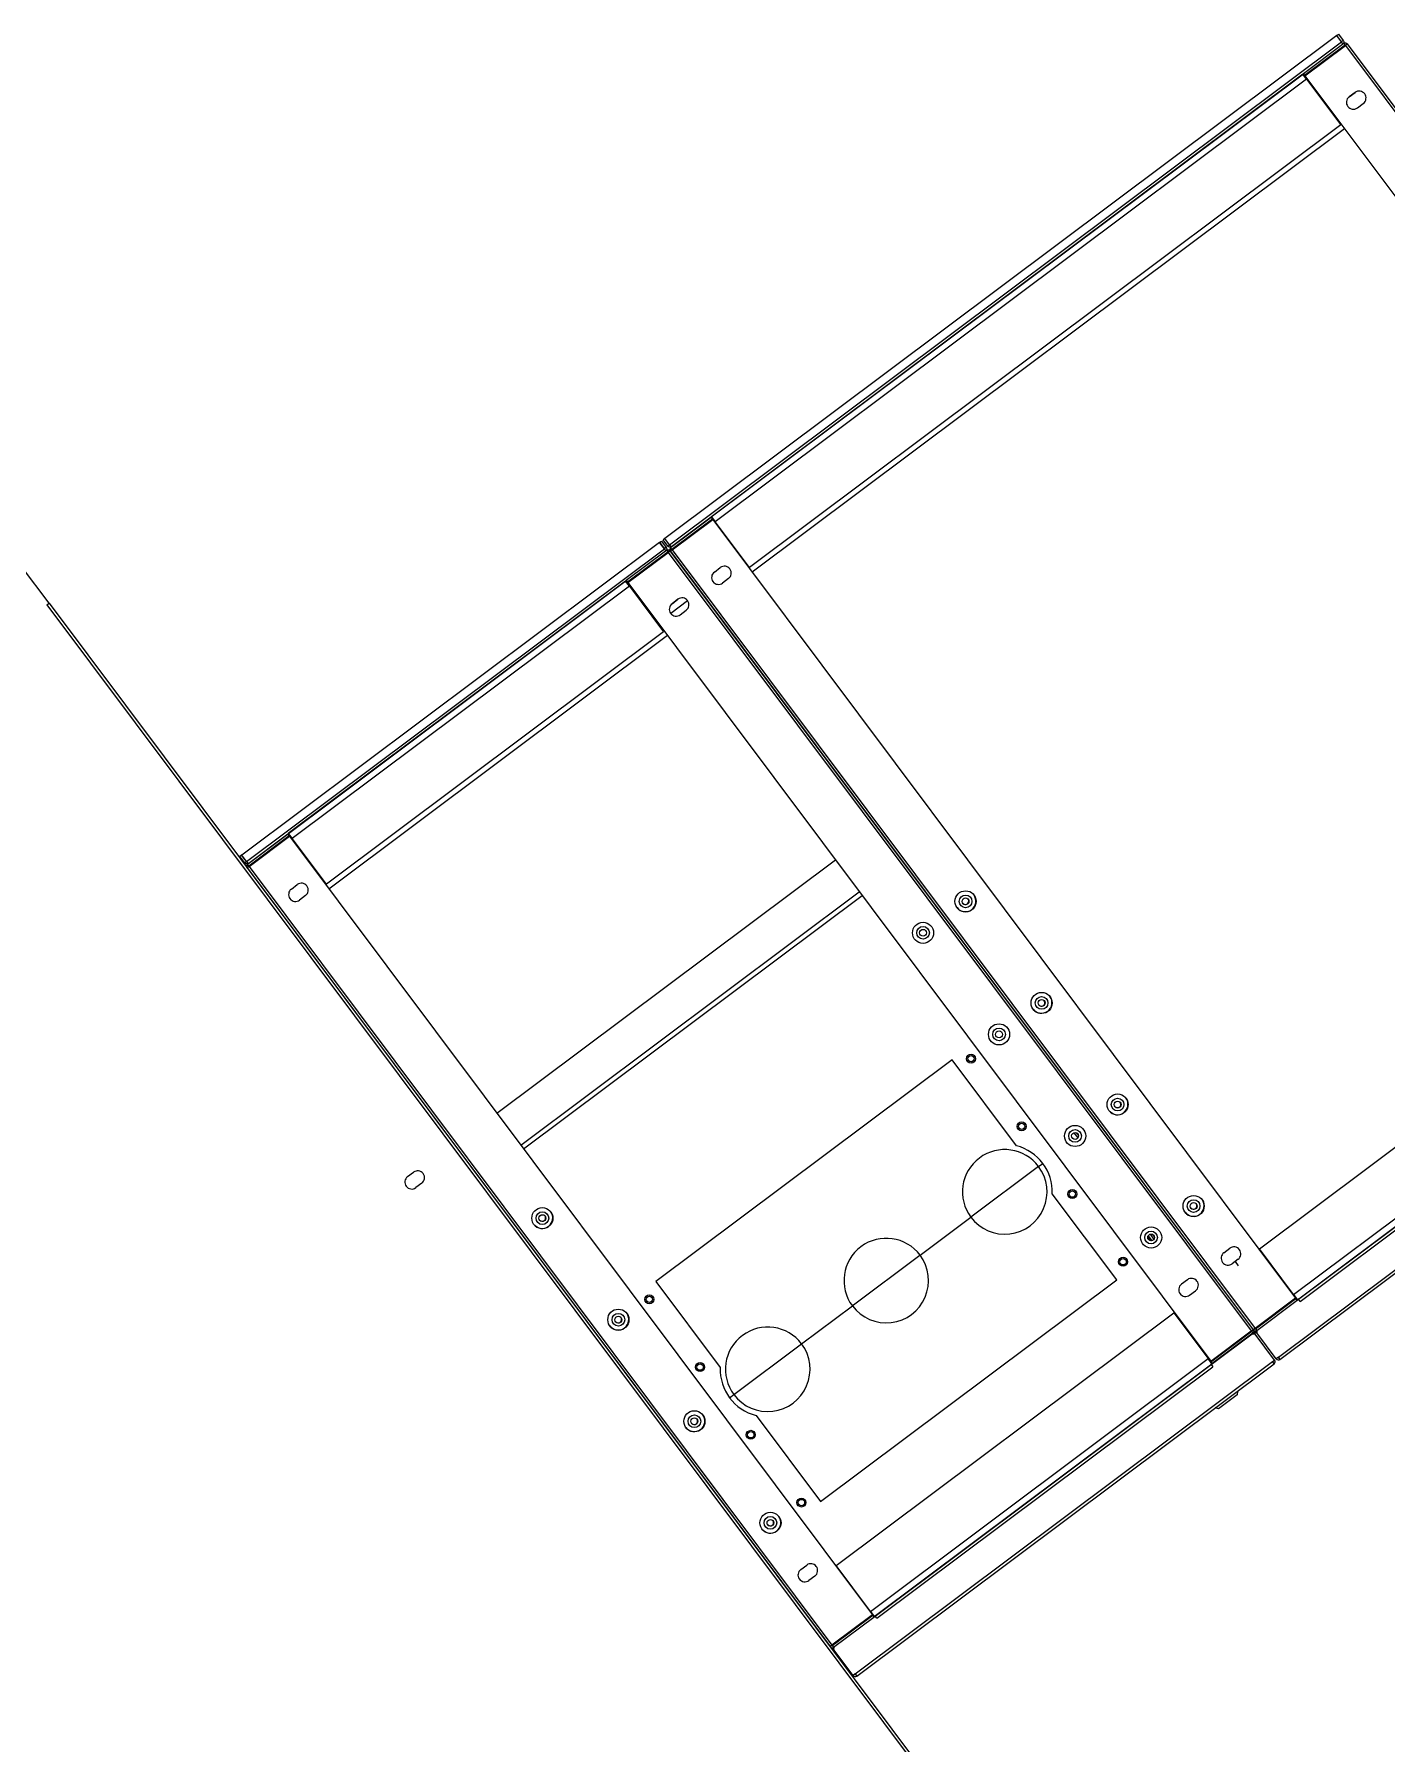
# Model space of a CAD drawing. Header units: metres. Extents: x 214070 to 217049, y 6350584 to 6351315.
# Drawn here: x 214352.715 to 214353.994, y 6351049.292 to 6351050.909 of the extents above; entities that cross this region are included whole.
import ezdxf

# ---------------------------------------------------------------- set-up
doc = ezdxf.new("R2010")
doc.units = ezdxf.units.M
doc.layers.add('GG31-E-PLN-001_DC Cable Route Layout Plan_RevA$0$0.25mm TEXT', color=7, linetype='Continuous', lineweight=25)

# ---------------------------------------------------------------- blocks, each defined once
blk = doc.blocks.new('GG31-E-PLN-001_DC Cable Route Layout Plan_RevA$0$HVSB-wanertown')
for p, q in [((235598.4279, 6326041.3061, -6.2601), (235598.4279, 6326041.3496, -6.2601)), ((235598.4254, 6326041.3061, -6.2601), (235598.4254, 6326039.8331, -6.2601)), ((235598.4254, 6326041.3061, -6.2601), (235598.4279, 6326041.3061, -6.2601)), ((235598.4279, 6326041.3061, -6.2601), (235598.4279, 6326039.8331, -6.2601)), ((235598.4309, 6326041.0061, -6.2601), (235598.4289, 6326041.0061, -6.2601)), ((235598.4289, 6326040.9986, -6.2601), (235598.4289, 6326041.0061, -6.2601)), ((235598.4309, 6326040.9986, -6.2601), (235598.4309, 6326041.0061, -6.2601)), ((235598.431, 6326040.9986, -6.2601), (235598.431, 6326041.0061, -6.2601)), ((235598.9248, 6326041.0061, -6.2601), (235598.431, 6326041.0061, -6.2601)), ((235598.9248, 6326040.9986, -6.2601), (235598.9248, 6326041.0061, -6.2601)), ((235598.9249, 6326041.0061, -6.2601), (235598.9269, 6326041.0061, -6.2601)), ((235598.9249, 6326040.9986, -6.2601), (235598.9249, 6326041.0061, -6.2601)), ((235598.9269, 6326041.0061, -6.2601), (235598.9269, 6326040.9986, -6.2601)), ((235598.9309, 6326041.0061, -6.2601), (235598.9289, 6326041.0061, -6.2601)), ((235598.9289, 6326040.9986, -6.2601), (235598.9289, 6326041.0061, -6.2601)), ((235598.9309, 6326040.9986, -6.2601), (235598.9309, 6326041.0061, -6.2601)), ((235598.931, 6326040.9986, -6.2601), (235598.931, 6326041.0061, -6.2601)), ((235599.7248, 6326041.0061, -6.2601), (235598.931, 6326041.0061, -6.2601)), ((235599.7248, 6326040.9986, -6.2601), (235599.7248, 6326041.0061, -6.2601)), ((235599.7249, 6326041.0061, -6.2601), (235599.7269, 6326041.0061, -6.2601)), ((235599.7249, 6326040.9986, -6.2601), (235599.7249, 6326041.0061, -6.2601)), ((235599.7269, 6326041.0061, -6.2601), (235599.7269, 6326040.9986, -6.2601)), ((235598.4279, 6326040.9933, -6.2601), (235598.4279, 6326040.9936, -6.2601)), ((235598.4299, 6326040.9936, -6.2601), (235598.4279, 6326040.9936, -6.2601)), ((235598.4299, 6326040.9933, -6.2601), (235598.4279, 6326040.9933, -6.2601)), ((235598.4279, 6326040.9933, -6.2601), (235598.4279, 6326040.0733, -6.2601)), ((235598.4289, 6326040.9986, -6.2601), (235598.4309, 6326040.9986, -6.2601)), ((235598.4299, 6326040.9933, -6.2601), (235598.4299, 6326040.9936, -6.2601)), ((235598.4299, 6326040.9936, -6.2601), (235598.4301, 6326040.9936, -6.2601)), ((235598.4301, 6326040.9933, -6.2601), (235598.4299, 6326040.9933, -6.2601)), ((235598.4301, 6326040.9938, -6.2601), (235598.4301, 6326040.9958, -6.2601)), ((235598.4779, 6326040.9958, -6.2601), (235598.4301, 6326040.9958, -6.2601)), ((235598.4779, 6326040.9938, -6.2601), (235598.4301, 6326040.9938, -6.2601)), ((235598.4314, 6326040.9936, -6.2601), (235598.4301, 6326040.9936, -6.2601)), ((235598.4301, 6326040.9936, -6.2601), (235598.4301, 6326040.9933, -6.2601)), ((235598.4301, 6326040.9933, -6.2601), (235598.4779, 6326040.9933, -6.2601)), ((235598.4301, 6326040.9933, -6.2601), (235598.4301, 6326040.0733, -6.2601)), ((235598.431, 6326040.9986, -6.2601), (235598.9248, 6326040.9986, -6.2601)), ((235598.4314, 6326040.9961, -6.2601), (235598.8779, 6326040.9961, -6.2601)), ((235598.4314, 6326040.9933, -6.2601), (235598.4314, 6326040.9938, -6.2601)), ((235598.4779, 6326040.9958, -6.2601), (235598.4779, 6326040.9938, -6.2601)), ((235598.4781, 6326040.994, -6.2601), (235598.4779, 6326040.994, -6.2601)), ((235598.4786, 6326040.994, -6.2601), (235598.4779, 6326040.994, -6.2601)), ((235598.4779, 6326040.9933, -6.2601), (235598.4779, 6326040.0733, -6.2601)), ((235598.4781, 6326040.992, -6.2601), (235598.4779, 6326040.992, -6.2601)), ((235598.4781, 6326040.9905, -6.2601), (235598.4779, 6326040.9905, -6.2601)), ((235598.4779, 6326040.99, -6.2601), (235598.4781, 6326040.99, -6.2601)), ((235598.4786, 6326040.994, -6.2601), (235598.4781, 6326040.994, -6.2601)), ((235598.4781, 6326040.9939, -6.2601), (235598.4781, 6326040.994, -6.2601)), ((235598.4781, 6326040.9939, -6.2601), (235598.4781, 6326040.99, -6.2601)), ((235598.4786, 6326040.99, -6.2601), (235598.4781, 6326040.99, -6.2601)), ((235598.8771, 6326040.9961, -6.2601), (235598.4786, 6326040.9961, -6.2601)), ((235598.4786, 6326040.9961, -6.2601), (235598.4786, 6326040.9901, -6.2601)), ((235598.4786, 6326040.9961, -6.2601), (235598.4786, 6326040.9961, -6.2601)), ((235598.8771, 6326040.9901, -6.2601), (235598.4786, 6326040.9901, -6.2601)), ((235598.4786, 6326040.9361, -6.2601), (235598.4786, 6326040.9901, -6.2601)), ((235598.8771, 6326040.9901, -6.2601), (235598.8771, 6326040.9961, -6.2601)), ((235598.8771, 6326040.9961, -6.2601), (235598.8771, 6326040.9961, -6.2601)), ((235598.8776, 6326040.994, -6.2601), (235598.8771, 6326040.994, -6.2601)), ((235598.8779, 6326040.994, -6.2601), (235598.8771, 6326040.994, -6.2601)), ((235598.8771, 6326040.9901, -6.2601), (235598.8771, 6326040.9361, -6.2601)), ((235598.8776, 6326040.99, -6.2601), (235598.8771, 6326040.99, -6.2601)), ((235598.8776, 6326040.994, -6.2601), (235598.8776, 6326040.9939, -6.2601)), ((235598.8776, 6326040.994, -6.2601), (235598.9244, 6326040.994, -6.2601)), ((235598.8776, 6326040.99, -6.2601), (235598.8776, 6326040.9939, -6.2601)), ((235598.8776, 6326040.992, -6.2601), (235598.8779, 6326040.992, -6.2601)), ((235598.8779, 6326040.9905, -6.2601), (235598.8776, 6326040.9905, -6.2601)), ((235598.8779, 6326040.99, -6.2601), (235598.8776, 6326040.99, -6.2601)), ((235598.8779, 6326040.9961, -6.2601), (235598.8779, 6326040.9941, -6.2601)), ((235598.9257, 6326040.9961, -6.2601), (235598.8779, 6326040.9961, -6.2601)), ((235598.9257, 6326040.9941, -6.2601), (235598.8779, 6326040.9941, -6.2601)), ((235598.8779, 6326040.9941, -6.2601), (235598.8779, 6326040.994, -6.2601)), ((235598.8779, 6326040.994, -6.2601), (235598.8779, 6326040.994, -6.2601)), ((235598.8779, 6326040.9936, -6.2601), (235598.9257, 6326040.9936, -6.2601)), ((235598.8779, 6326040.9936, -6.2601), (235598.8779, 6326040.0736, -6.2601)), ((235598.8799, 6326040.994, -6.2601), (235598.9129, 6326040.994, -6.2601)), ((235598.8799, 6326040.994, -6.2601), (235598.8799, 6326040.994, -6.2601)), ((235598.8969, 6326040.994, -6.2601), (235598.8969, 6326040.9941, -6.2601)), ((235598.9089, 6326040.9941, -6.2601), (235598.9089, 6326040.994, -6.2601)), ((235598.9129, 6326040.994, -6.2601), (235598.9129, 6326040.994, -6.2601)), ((235598.9244, 6326040.994, -6.2601), (235598.9129, 6326040.994, -6.2601)), ((235598.9244, 6326040.994, -6.2601), (235598.9244, 6326040.9936, -6.2601)), ((235598.9244, 6326040.994, -6.2601), (235598.9244, 6326040.994, -6.2601)), ((235598.9244, 6326040.9939, -6.2601), (235598.9257, 6326040.9939, -6.2601)), ((235598.9269, 6326040.9986, -6.2601), (235598.9249, 6326040.9986, -6.2601)), ((235598.9257, 6326040.9961, -6.2601), (235598.9257, 6326040.9941, -6.2601)), ((235598.9257, 6326040.9941, -6.2601), (235598.9259, 6326040.9939, -6.2601)), ((235598.9259, 6326040.9939, -6.2601), (235598.9257, 6326040.9939, -6.2601)), ((235598.9257, 6326040.9939, -6.2601), (235598.9257, 6326040.9936, -6.2601)), ((235598.9257, 6326040.9936, -6.2601), (235598.9257, 6326040.0736, -6.2601)), ((235598.9259, 6326040.9939, -6.2601), (235598.9279, 6326040.9939, -6.2601)), ((235598.9279, 6326040.9939, -6.2601), (235598.9279, 6326040.0733, -6.2601)), ((235598.9279, 6326040.9933, -6.2601), (235598.9279, 6326040.9936, -6.2601)), ((235598.9299, 6326040.9936, -6.2601), (235598.9279, 6326040.9936, -6.2601)), ((235598.9299, 6326040.9933, -6.2601), (235598.9279, 6326040.9933, -6.2601)), ((235598.9279, 6326040.9933, -6.2601), (235598.9279, 6326040.0733, -6.2601)), ((235598.9289, 6326040.9986, -6.2601), (235598.9309, 6326040.9986, -6.2601)), ((235598.9299, 6326040.9933, -6.2601), (235598.9299, 6326040.9936, -6.2601)), ((235598.9299, 6326040.9936, -6.2601), (235598.9301, 6326040.9936, -6.2601)), ((235598.9301, 6326040.9933, -6.2601), (235598.9299, 6326040.9933, -6.2601)), ((235598.9301, 6326040.9938, -6.2601), (235598.9301, 6326040.9958, -6.2601)), ((235598.9779, 6326040.9958, -6.2601), (235598.9301, 6326040.9958, -6.2601)), ((235598.9779, 6326040.9938, -6.2601), (235598.9301, 6326040.9938, -6.2601)), ((235598.9314, 6326040.9936, -6.2601), (235598.9301, 6326040.9936, -6.2601)), ((235598.9301, 6326040.9936, -6.2601), (235598.9301, 6326040.9933, -6.2601)), ((235598.9301, 6326040.9933, -6.2601), (235598.9779, 6326040.9933, -6.2601)), ((235598.9301, 6326040.9933, -6.2601), (235598.9301, 6326040.0733, -6.2601)), ((235598.931, 6326040.9986, -6.2601), (235599.7248, 6326040.9986, -6.2601)), ((235598.9314, 6326040.9961, -6.2601), (235599.6779, 6326040.9961, -6.2601)), ((235598.9314, 6326040.9933, -6.2601), (235598.9314, 6326040.9938, -6.2601)), ((235598.9779, 6326040.9958, -6.2601), (235598.9779, 6326040.9938, -6.2601)), ((235598.9781, 6326040.994, -6.2601), (235598.9779, 6326040.994, -6.2601)), ((235598.9786, 6326040.994, -6.2601), (235598.9779, 6326040.994, -6.2601)), ((235598.9779, 6326040.9933, -6.2601), (235598.9779, 6326040.0733, -6.2601)), ((235598.9781, 6326040.992, -6.2601), (235598.9779, 6326040.992, -6.2601)), ((235598.9781, 6326040.9905, -6.2601), (235598.9779, 6326040.9905, -6.2601)), ((235598.9779, 6326040.99, -6.2601), (235598.9781, 6326040.99, -6.2601)), ((235598.9786, 6326040.994, -6.2601), (235598.9781, 6326040.994, -6.2601)), ((235598.9781, 6326040.9939, -6.2601), (235598.9781, 6326040.994, -6.2601)), ((235598.9781, 6326040.9939, -6.2601), (235598.9781, 6326040.99, -6.2601)), ((235598.9786, 6326040.99, -6.2601), (235598.9781, 6326040.99, -6.2601)), ((235599.6771, 6326040.9961, -6.2601), (235598.9786, 6326040.9961, -6.2601)), ((235598.9786, 6326040.9961, -6.2601), (235598.9786, 6326040.9901, -6.2601)), ((235598.9786, 6326040.9961, -6.2601), (235598.9786, 6326040.9961, -6.2601)), ((235599.6771, 6326040.9901, -6.2601), (235598.9786, 6326040.9901, -6.2601)), ((235598.9786, 6326040.9361, -6.2601), (235598.9786, 6326040.9901, -6.2601)), ((235599.6771, 6326040.9901, -6.2601), (235599.6771, 6326040.9961, -6.2601)), ((235599.6771, 6326040.9961, -6.2601), (235599.6771, 6326040.9961, -6.2601)), ((235599.6776, 6326040.994, -6.2601), (235599.6771, 6326040.994, -6.2601)), ((235599.6779, 6326040.994, -6.2601), (235599.6771, 6326040.994, -6.2601)), ((235599.6771, 6326040.9901, -6.2601), (235599.6771, 6326040.9361, -6.2601)), ((235599.6776, 6326040.99, -6.2601), (235599.6771, 6326040.99, -6.2601)), ((235599.6776, 6326040.994, -6.2601), (235599.6776, 6326040.9939, -6.2601)), ((235599.6776, 6326040.994, -6.2601), (235599.7244, 6326040.994, -6.2601)), ((235599.6776, 6326040.99, -6.2601), (235599.6776, 6326040.9939, -6.2601)), ((235599.6776, 6326040.992, -6.2601), (235599.6779, 6326040.992, -6.2601)), ((235599.6779, 6326040.9905, -6.2601), (235599.6776, 6326040.9905, -6.2601)), ((235599.6779, 6326040.99, -6.2601), (235599.6776, 6326040.99, -6.2601)), ((235599.6779, 6326040.9961, -6.2601), (235599.6779, 6326040.9941, -6.2601)), ((235599.7257, 6326040.9961, -6.2601), (235599.6779, 6326040.9961, -6.2601)), ((235599.7257, 6326040.9941, -6.2601), (235599.6779, 6326040.9941, -6.2601)), ((235599.6779, 6326040.9941, -6.2601), (235599.6779, 6326040.994, -6.2601)), ((235599.6779, 6326040.994, -6.2601), (235599.6779, 6326040.994, -6.2601)), ((235599.6779, 6326040.9936, -6.2601), (235599.7257, 6326040.9936, -6.2601)), ((235599.6779, 6326040.9936, -6.2601), (235599.6779, 6326040.0736, -6.2601)), ((235599.6799, 6326040.994, -6.2601), (235599.7129, 6326040.994, -6.2601)), ((235599.6799, 6326040.994, -6.2601), (235599.6799, 6326040.994, -6.2601)), ((235599.6969, 6326040.994, -6.2601), (235599.6969, 6326040.9941, -6.2601)), ((235599.7089, 6326040.9941, -6.2601), (235599.7089, 6326040.994, -6.2601)), ((235599.7129, 6326040.994, -6.2601), (235599.7129, 6326040.994, -6.2601)), ((235599.7244, 6326040.994, -6.2601), (235599.7129, 6326040.994, -6.2601)), ((235599.7244, 6326040.994, -6.2601), (235599.7244, 6326040.9936, -6.2601)), ((235599.7244, 6326040.994, -6.2601), (235599.7244, 6326040.994, -6.2601)), ((235599.7244, 6326040.9939, -6.2601), (235599.7257, 6326040.9939, -6.2601)), ((235599.7269, 6326040.9986, -6.2601), (235599.7249, 6326040.9986, -6.2601)), ((235599.7257, 6326040.9961, -6.2601), (235599.7257, 6326040.9941, -6.2601)), ((235599.7257, 6326040.9941, -6.2601), (235599.7259, 6326040.9939, -6.2601)), ((235599.7259, 6326040.9939, -6.2601), (235599.7257, 6326040.9939, -6.2601)), ((235599.7257, 6326040.9939, -6.2601), (235599.7257, 6326040.9936, -6.2601)), ((235599.7257, 6326040.9936, -6.2601), (235599.7257, 6326040.0736, -6.2601)), ((235599.7259, 6326040.9939, -6.2601), (235599.7279, 6326040.9939, -6.2601)), ((235599.7279, 6326040.9939, -6.2601), (235599.7279, 6326040.0733, -6.2601)), ((235598.4494, 6326040.9523, -6.2601), (235598.4564, 6326040.9523, -6.2601)), ((235598.4564, 6326040.9393, -6.2601), (235598.4494, 6326040.9393, -6.2601)), ((235598.9129, 6326040.946, -6.2601), (235598.8929, 6326040.946, -6.2601)), ((235598.9064, 6326040.9526, -6.2601), (235598.8994, 6326040.9526, -6.2601)), ((235598.8994, 6326040.9526, -6.2601), (235598.9064, 6326040.9526, -6.2601)), ((235598.8994, 6326040.9396, -6.2601), (235598.9064, 6326040.9396, -6.2601)), ((235598.9494, 6326040.9526, -6.2601), (235598.9564, 6326040.9526, -6.2601)), ((235598.9564, 6326040.9396, -6.2601), (235598.9494, 6326040.9396, -6.2601)), ((235599.7064, 6326040.9526, -6.2601), (235599.6994, 6326040.9526, -6.2601)), ((235599.6994, 6326040.9526, -6.2601), (235599.7064, 6326040.9526, -6.2601)), ((235599.6994, 6326040.9396, -6.2601), (235599.7064, 6326040.9396, -6.2601)), ((235598.8779, 6326040.931, -6.2601), (235598.4779, 6326040.931, -6.2601)), ((235598.8771, 6326040.9361, -6.2601), (235598.4786, 6326040.9361, -6.2601)), ((235599.6779, 6326040.931, -6.2601), (235598.9779, 6326040.931, -6.2601)), ((235599.6771, 6326040.9361, -6.2601), (235598.9786, 6326040.9361, -6.2601)), ((235598.3744, 6326040.6686, -6.2601), (235598.3814, 6326040.6686, -6.2601)), ((235598.8779, 6326040.6658, -6.2601), (235598.4779, 6326040.6658, -6.2601)), ((235598.3814, 6326040.6556, -6.2601), (235598.3744, 6326040.6556, -6.2601)), ((235598.4779, 6326040.6283, -6.2601), (235598.8779, 6326040.6283, -6.2601)), ((235598.4779, 6326040.624, -6.2601), (235598.8779, 6326040.624, -6.2601)), ((235598.5029, 6326040.4486, -6.2601), (235598.5029, 6326040.3469, -6.2601)), ((235598.8529, 6326040.4486, -6.2601), (235598.5029, 6326040.4486, -6.2601)), ((235598.8529, 6326040.3469, -6.2601), (235598.8529, 6326040.4486, -6.2601)), ((235598.4929, 6326040.3186, -6.2601), (235598.4979, 6326040.3186, -6.2601)), ((235598.4979, 6326040.3189, -6.2601), (235598.5779, 6326040.3189, -6.2601)), ((235598.5779, 6326040.3186, -6.2601), (235598.6379, 6326040.3186, -6.2601)), ((235598.6379, 6326040.3189, -6.2601), (235598.7179, 6326040.3189, -6.2601)), ((235598.7179, 6326040.3186, -6.2601), (235598.7779, 6326040.3186, -6.2601)), ((235598.7779, 6326040.3189, -6.2601), (235598.8579, 6326040.3189, -6.2601)), ((235598.8579, 6326040.3186, -6.2601), (235598.8629, 6326040.3186, -6.2601)), ((235598.9039, 6326040.3242, -6.2601), (235598.9039, 6326040.318, -6.2601)), ((235598.9059, 6326040.3198, -6.2601), (235598.9059, 6326040.3224, -6.2601)), ((235598.5029, 6326040.2903, -6.2601), (235598.5029, 6326040.1886, -6.2601)), ((235598.8529, 6326040.1886, -6.2601), (235598.8529, 6326040.2903, -6.2601)), ((235598.9004, 6326040.2031, -6.2601), (235598.9004, 6326040.199, -6.2601)), ((235598.9014, 6326040.204, -6.2601), (235598.9014, 6326040.1982, -6.2601)), ((235598.9039, 6326040.2042, -6.2601), (235598.9039, 6326040.198, -6.2601)), ((235598.9059, 6326040.1998, -6.2601), (235598.9059, 6326040.2024, -6.2601)), ((235598.5029, 6326040.1886, -6.2601), (235598.8529, 6326040.1886, -6.2601)), ((235598.4494, 6326040.1483, -6.2601), (235598.4564, 6326040.1483, -6.2601)), ((235598.9064, 6326040.1486, -6.2601), (235598.8994, 6326040.1486, -6.2601)), ((235598.9494, 6326040.1483, -6.2601), (235598.9564, 6326040.1483, -6.2601)), ((235598.4438, 6326040.1385, -6.2601), (235598.4439, 6326040.1385, -6.2601)), ((235598.4439, 6326040.1383, -6.2601), (235598.4439, 6326040.1385, -6.2601)), ((235598.4564, 6326040.1353, -6.2601), (235598.4494, 6326040.1353, -6.2601)), ((235598.4784, 6326040.0771, -6.2601), (235598.4784, 6326040.1311, -6.2601)), ((235598.4784, 6326040.1311, -6.2601), (235598.8774, 6326040.1311, -6.2601)), ((235598.8774, 6326040.1311, -6.2601), (235598.8774, 6326040.0771, -6.2601)), ((235598.8994, 6326040.1356, -6.2601), (235598.9064, 6326040.1356, -6.2601)), ((235598.9438, 6326040.1385, -6.2601), (235598.9439, 6326040.1385, -6.2601)), ((235598.9439, 6326040.1383, -6.2601), (235598.9439, 6326040.1385, -6.2601)), ((235598.9564, 6326040.1353, -6.2601), (235598.9494, 6326040.1353, -6.2601)), ((235598.9529, 6326040.1353, -6.2601), (235598.9529, 6326040.1303, -6.2601)), ((235598.9784, 6326040.0771, -6.2601), (235598.9784, 6326040.1311, -6.2601)), ((235598.9784, 6326040.1311, -6.2601), (235599.6774, 6326040.1311, -6.2601)), ((235598.4299, 6326040.0733, -6.2601), (235598.4279, 6326040.0733, -6.2601)), ((235598.4279, 6326040.073, -6.2601), (235598.4279, 6326040.0733, -6.2601)), ((235598.4299, 6326040.073, -6.2601), (235598.4279, 6326040.073, -6.2601)), ((235598.4279, 6326040.0721, -6.2601), (235598.4279, 6326040.073, -6.2601)), ((235598.4281, 6326040.0721, -6.2601), (235598.4279, 6326040.0721, -6.2601)), ((235598.4279, 6326040.0721, -6.2601), (235598.4279, 6326040.0701, -6.2601)), ((235598.4279, 6326040.0701, -6.2601), (235598.4289, 6326040.0701, -6.2601)), ((235598.4289, 6326040.0688, -6.2601), (235598.4309, 6326040.0708, -6.2601)), ((235598.4299, 6326040.0703, -6.2601), (235598.4289, 6326040.0703, -6.2601)), ((235598.4289, 6326040.0688, -6.2601), (235598.4289, 6326040.0703, -6.2601)), ((235598.4289, 6326040.0383, -6.2601), (235598.4289, 6326040.0688, -6.2601)), ((235598.4299, 6326040.0733, -6.2601), (235598.4301, 6326040.0733, -6.2601)), ((235598.4299, 6326040.073, -6.2601), (235598.4299, 6326040.0733, -6.2601)), ((235598.4301, 6326040.073, -6.2601), (235598.4299, 6326040.073, -6.2601)), ((235598.4299, 6326040.0703, -6.2601), (235598.4299, 6326040.0708, -6.2601)), ((235598.4779, 6326040.0733, -6.2601), (235598.4301, 6326040.0733, -6.2601)), ((235598.4301, 6326040.0733, -6.2601), (235598.4301, 6326040.073, -6.2601)), ((235598.4301, 6326040.073, -6.2601), (235598.4409, 6326040.073, -6.2601)), ((235598.4301, 6326040.073, -6.2601), (235598.4301, 6326040.0728, -6.2601)), ((235598.4301, 6326040.0728, -6.2601), (235598.4779, 6326040.0728, -6.2601)), ((235598.4301, 6326040.0728, -6.2601), (235598.4301, 6326040.0708, -6.2601)), ((235598.4301, 6326040.0708, -6.2601), (235598.4779, 6326040.0708, -6.2601)), ((235598.4301, 6326040.0708, -6.2601), (235598.4301, 6326040.0704, -6.2601)), ((235598.4304, 6326040.073, -6.2601), (235598.4304, 6326040.0728, -6.2601)), ((235598.4304, 6326040.0708, -6.2601), (235598.4304, 6326040.0706, -6.2601)), ((235598.4314, 6326040.0732, -6.2601), (235598.4314, 6326040.0733, -6.2601)), ((235598.4781, 6326040.0732, -6.2601), (235598.4314, 6326040.0732, -6.2601)), ((235598.4326, 6326040.0728, -6.2601), (235598.4326, 6326040.073, -6.2601)), ((235598.4339, 6326040.073, -6.2601), (235598.4339, 6326040.0729, -6.2601)), ((235598.4339, 6326040.0729, -6.2601), (235598.4374, 6326040.0729, -6.2601)), ((235598.4374, 6326040.0728, -6.2601), (235598.4374, 6326040.073, -6.2601)), ((235598.4409, 6326040.0728, -6.2601), (235598.4409, 6326040.0732, -6.2601)), ((235598.4649, 6326040.0732, -6.2601), (235598.4649, 6326040.0728, -6.2601)), ((235598.4659, 6326040.0732, -6.2601), (235598.4659, 6326040.073, -6.2601)), ((235598.4659, 6326040.073, -6.2601), (235598.4679, 6326040.073, -6.2601)), ((235598.4679, 6326040.0732, -6.2601), (235598.4679, 6326040.073, -6.2601)), ((235598.4769, 6326040.0728, -6.2601), (235598.4769, 6326040.0732, -6.2601)), ((235598.4779, 6326040.0772, -6.2601), (235598.4781, 6326040.0772, -6.2601)), ((235598.4781, 6326040.0752, -6.2601), (235598.4779, 6326040.0752, -6.2601)), ((235598.4779, 6326040.0708, -6.2601), (235598.4779, 6326040.0728, -6.2601)), ((235598.4779, 6326040.0713, -6.2601), (235598.4784, 6326040.0713, -6.2601)), ((235598.4779, 6326040.0708, -6.2601), (235598.4794, 6326040.0708, -6.2601)), ((235598.4781, 6326040.0772, -6.2601), (235598.4781, 6326040.0733, -6.2601)), ((235598.4781, 6326040.0772, -6.2601), (235598.4784, 6326040.0772, -6.2601)), ((235598.4781, 6326040.0732, -6.2601), (235598.4781, 6326040.0733, -6.2601)), ((235598.4781, 6326040.0732, -6.2601), (235598.4784, 6326040.0732, -6.2601)), ((235598.4784, 6326040.0771, -6.2601), (235598.8774, 6326040.0771, -6.2601)), ((235598.4784, 6326040.0771, -6.2601), (235598.4784, 6326040.0711, -6.2601)), ((235598.4784, 6326040.0711, -6.2601), (235598.8774, 6326040.0711, -6.2601)), ((235598.4794, 6326040.0708, -6.2601), (235598.4794, 6326040.0711, -6.2601)), ((235598.4794, 6326040.0683, -6.2601), (235598.4794, 6326040.0708, -6.2601)), ((235598.4794, 6326040.0708, -6.2601), (235598.8764, 6326040.0708, -6.2601)), ((235598.4794, 6326040.0683, -6.2601), (235598.8764, 6326040.0683, -6.2601)), ((235598.8764, 6326040.0711, -6.2601), (235598.8764, 6326040.0708, -6.2601)), ((235598.8764, 6326040.0708, -6.2601), (235598.8764, 6326040.0683, -6.2601)), ((235598.8764, 6326040.0708, -6.2601), (235598.9249, 6326040.0708, -6.2601)), ((235598.8774, 6326040.0772, -6.2601), (235598.8776, 6326040.0772, -6.2601)), ((235598.8774, 6326040.0711, -6.2601), (235598.8774, 6326040.0771, -6.2601)), ((235598.8774, 6326040.0732, -6.2601), (235598.8776, 6326040.0732, -6.2601)), ((235598.8779, 6326040.0713, -6.2601), (235598.8774, 6326040.0713, -6.2601)), ((235598.8779, 6326040.0772, -6.2601), (235598.8776, 6326040.0772, -6.2601)), ((235598.8776, 6326040.0733, -6.2601), (235598.8776, 6326040.0772, -6.2601)), ((235598.8776, 6326040.0752, -6.2601), (235598.8779, 6326040.0752, -6.2601)), ((235598.8776, 6326040.0733, -6.2601), (235598.8776, 6326040.0732, -6.2601)), ((235598.8776, 6326040.0732, -6.2601), (235598.9244, 6326040.0732, -6.2601)), ((235598.8779, 6326040.0736, -6.2601), (235598.9257, 6326040.0736, -6.2601)), ((235598.8779, 6326040.0711, -6.2601), (235598.8779, 6326040.0731, -6.2601)), ((235598.9257, 6326040.0731, -6.2601), (235598.8779, 6326040.0731, -6.2601)), ((235598.9257, 6326040.0711, -6.2601), (235598.8779, 6326040.0711, -6.2601)), ((235598.8789, 6326040.0732, -6.2601), (235598.8789, 6326040.0731, -6.2601)), ((235598.8899, 6326040.0709, -6.2601), (235598.8791, 6326040.0709, -6.2601)), ((235598.8899, 6326040.0711, -6.2601), (235598.8899, 6326040.0708, -6.2601)), ((235598.8929, 6326040.0711, -6.2601), (235598.8929, 6326040.0708, -6.2601)), ((235598.8954, 6326040.0709, -6.2601), (235598.8929, 6326040.0709, -6.2601)), ((235598.8954, 6326040.0711, -6.2601), (235598.8954, 6326040.0709, -6.2601)), ((235598.8954, 6326040.0708, -6.2601), (235598.8954, 6326040.0709, -6.2601)), ((235598.8983, 6326040.071, -6.2601), (235598.8983, 6326040.0711, -6.2601)), ((235598.8984, 6326040.0708, -6.2601), (235598.8983, 6326040.071, -6.2601)), ((235598.9026, 6326040.0708, -6.2601), (235598.9026, 6326040.0711, -6.2601)), ((235598.9184, 6326040.0732, -6.2601), (235598.9184, 6326040.0731, -6.2601)), ((235598.9219, 6326040.0731, -6.2601), (235598.9219, 6326040.0732, -6.2601)), ((235598.9232, 6326040.0732, -6.2601), (235598.9232, 6326040.0731, -6.2601)), ((235598.9244, 6326040.0736, -6.2601), (235598.9244, 6326040.0732, -6.2601)), ((235598.9257, 6326040.0733, -6.2601), (235598.9244, 6326040.0733, -6.2601)), ((235598.9249, 6326040.0708, -6.2601), (235598.9269, 6326040.0688, -6.2601)), ((235598.9254, 6326040.0733, -6.2601), (235598.9254, 6326040.0731, -6.2601)), ((235598.9254, 6326040.0706, -6.2601), (235598.9254, 6326040.0711, -6.2601)), ((235598.9257, 6326040.0733, -6.2601), (235598.9257, 6326040.0736, -6.2601)), ((235598.9259, 6326040.0733, -6.2601), (235598.9257, 6326040.0731, -6.2601)), ((235598.9257, 6326040.0731, -6.2601), (235598.9257, 6326040.0733, -6.2601)), ((235598.9257, 6326040.0731, -6.2601), (235598.9257, 6326040.0711, -6.2601)), ((235598.9257, 6326040.0711, -6.2601), (235598.9257, 6326040.0704, -6.2601)), ((235598.9259, 6326040.0733, -6.2601), (235598.9259, 6326040.0734, -6.2601)), ((235598.9259, 6326040.0733, -6.2601), (235598.9279, 6326040.0733, -6.2601)), ((235598.9259, 6326040.0711, -6.2601), (235598.9259, 6326040.0703, -6.2601)), ((235598.9269, 6326040.0703, -6.2601), (235598.9259, 6326040.0703, -6.2601)), ((235598.9269, 6326040.0703, -6.2601), (235598.9269, 6326040.0688, -6.2601)), ((235598.9269, 6326040.0701, -6.2601), (235598.9279, 6326040.0701, -6.2601)), ((235598.9269, 6326040.0383, -6.2601), (235598.9269, 6326040.0688, -6.2601)), ((235598.9279, 6326040.0721, -6.2601), (235598.9275, 6326040.0721, -6.2601)), ((235598.9279, 6326040.0733, -6.2601), (235598.9279, 6326040.0721, -6.2601)), ((235598.9299, 6326040.0733, -6.2601), (235598.9279, 6326040.0733, -6.2601)), ((235598.9279, 6326040.073, -6.2601), (235598.9279, 6326040.0733, -6.2601)), ((235598.9299, 6326040.073, -6.2601), (235598.9279, 6326040.073, -6.2601)), ((235598.9279, 6326040.0721, -6.2601), (235598.9279, 6326040.073, -6.2601)), ((235598.9279, 6326040.0701, -6.2601), (235598.9279, 6326040.0721, -6.2601)), ((235598.9281, 6326040.0721, -6.2601), (235598.9279, 6326040.0721, -6.2601)), ((235598.9279, 6326040.0721, -6.2601), (235598.9279, 6326040.0701, -6.2601)), ((235598.9279, 6326040.0701, -6.2601), (235598.9289, 6326040.0701, -6.2601)), ((235598.9289, 6326040.0688, -6.2601), (235598.9309, 6326040.0708, -6.2601)), ((235598.9299, 6326040.0703, -6.2601), (235598.9289, 6326040.0703, -6.2601)), ((235598.9289, 6326040.0688, -6.2601), (235598.9289, 6326040.0703, -6.2601)), ((235598.9289, 6326040.0383, -6.2601), (235598.9289, 6326040.0688, -6.2601)), ((235598.9299, 6326040.0733, -6.2601), (235598.9301, 6326040.0733, -6.2601)), ((235598.9299, 6326040.073, -6.2601), (235598.9299, 6326040.0733, -6.2601)), ((235598.9301, 6326040.073, -6.2601), (235598.9299, 6326040.073, -6.2601)), ((235598.9299, 6326040.0703, -6.2601), (235598.9299, 6326040.0708, -6.2601)), ((235598.9779, 6326040.0733, -6.2601), (235598.9301, 6326040.0733, -6.2601)), ((235598.9301, 6326040.0733, -6.2601), (235598.9301, 6326040.073, -6.2601)), ((235598.9301, 6326040.073, -6.2601), (235598.9409, 6326040.073, -6.2601)), ((235598.9301, 6326040.073, -6.2601), (235598.9301, 6326040.0728, -6.2601)), ((235598.9301, 6326040.0728, -6.2601), (235598.9779, 6326040.0728, -6.2601)), ((235598.9301, 6326040.0728, -6.2601), (235598.9301, 6326040.0708, -6.2601)), ((235598.9301, 6326040.0708, -6.2601), (235598.9779, 6326040.0708, -6.2601)), ((235598.9301, 6326040.0708, -6.2601), (235598.9301, 6326040.0704, -6.2601)), ((235598.9304, 6326040.073, -6.2601), (235598.9304, 6326040.0728, -6.2601)), ((235598.9304, 6326040.0708, -6.2601), (235598.9304, 6326040.0706, -6.2601)), ((235598.9314, 6326040.0732, -6.2601), (235598.9314, 6326040.0733, -6.2601)), ((235598.9781, 6326040.0732, -6.2601), (235598.9314, 6326040.0732, -6.2601)), ((235598.9326, 6326040.0728, -6.2601), (235598.9326, 6326040.073, -6.2601)), ((235598.9339, 6326040.073, -6.2601), (235598.9339, 6326040.0729, -6.2601)), ((235598.9339, 6326040.0729, -6.2601), (235598.9374, 6326040.0729, -6.2601)), ((235598.9374, 6326040.0728, -6.2601), (235598.9374, 6326040.073, -6.2601)), ((235598.9409, 6326040.0728, -6.2601), (235598.9409, 6326040.0732, -6.2601)), ((235598.9649, 6326040.0732, -6.2601), (235598.9649, 6326040.0728, -6.2601)), ((235598.9659, 6326040.0732, -6.2601), (235598.9659, 6326040.073, -6.2601)), ((235598.9659, 6326040.073, -6.2601), (235598.9679, 6326040.073, -6.2601)), ((235598.9679, 6326040.0732, -6.2601), (235598.9679, 6326040.073, -6.2601)), ((235598.9769, 6326040.0728, -6.2601), (235598.9769, 6326040.0732, -6.2601)), ((235598.9779, 6326040.0772, -6.2601), (235598.9781, 6326040.0772, -6.2601)), ((235598.9781, 6326040.0752, -6.2601), (235598.9779, 6326040.0752, -6.2601)), ((235598.9779, 6326040.0708, -6.2601), (235598.9779, 6326040.0728, -6.2601)), ((235598.9779, 6326040.0713, -6.2601), (235598.9784, 6326040.0713, -6.2601)), ((235598.9779, 6326040.0708, -6.2601), (235598.9794, 6326040.0708, -6.2601)), ((235598.9781, 6326040.0772, -6.2601), (235598.9781, 6326040.0733, -6.2601)), ((235598.9781, 6326040.0772, -6.2601), (235598.9784, 6326040.0772, -6.2601)), ((235598.9781, 6326040.0732, -6.2601), (235598.9781, 6326040.0733, -6.2601)), ((235598.9781, 6326040.0732, -6.2601), (235598.9784, 6326040.0732, -6.2601)), ((235598.9784, 6326040.0771, -6.2601), (235599.6774, 6326040.0771, -6.2601)), ((235598.9784, 6326040.0771, -6.2601), (235598.9784, 6326040.0711, -6.2601)), ((235598.9784, 6326040.0711, -6.2601), (235599.6774, 6326040.0711, -6.2601)), ((235598.9794, 6326040.0708, -6.2601), (235598.9794, 6326040.0711, -6.2601)), ((235598.9794, 6326040.0683, -6.2601), (235598.9794, 6326040.0708, -6.2601)), ((235598.9794, 6326040.0708, -6.2601), (235599.6764, 6326040.0708, -6.2601)), ((235598.9794, 6326040.0683, -6.2601), (235599.6764, 6326040.0683, -6.2601)), ((235598.4314, 6326040.0383, -6.2601), (235598.4289, 6326040.0383, -6.2601)), ((235598.4314, 6326040.0383, -6.2601), (235598.9244, 6326040.0383, -6.2601)), ((235598.4314, 6326040.0383, -6.2601), (235598.4314, 6326040.0358, -6.2601)), ((235598.4314, 6326040.0358, -6.2601), (235598.9244, 6326040.0358, -6.2601)), ((235598.8569, 6326040.0331, -6.2601), (235598.8547, 6326040.0358, -6.2601)), ((235598.8811, 6326040.0358, -6.2601), (235598.8789, 6326040.0331, -6.2601)), ((235598.9244, 6326040.0383, -6.2601), (235598.9269, 6326040.0383, -6.2601)), ((235598.9244, 6326040.0358, -6.2601), (235598.9244, 6326040.0383, -6.2601)), ((235598.9314, 6326040.0383, -6.2601), (235598.9289, 6326040.0383, -6.2601)), ((235598.9314, 6326040.0383, -6.2601), (235599.7244, 6326040.0383, -6.2601)), ((235598.9314, 6326040.0383, -6.2601), (235598.9314, 6326040.0358, -6.2601)), ((235598.9314, 6326040.0358, -6.2601), (235599.7244, 6326040.0358, -6.2601)), ((235598.8789, 6326040.0331, -6.2601), (235598.8569, 6326040.0331, -6.2601))]:
    blk.add_line(p, q)
for centre, radius in [((235598.4529, 6326040.5608, -6.2601), 0.01), ((235598.9029, 6326040.5611, -6.2601), 0.01), ((235598.9029, 6326040.5611, -6.2601), 0.006), ((235598.9529, 6326040.5608, -6.2601), 0.01), ((235598.4529, 6326040.5608, -6.2601), 0.006), ((235598.4529, 6326040.5608, -6.2601), 0.00325), ((235598.9029, 6326040.5611, -6.2601), 0.00325), ((235598.9529, 6326040.5608, -6.2601), 0.006), ((235598.9529, 6326040.5608, -6.2601), 0.00325), ((235598.4529, 6326040.4408, -6.2601), 0.01), ((235598.4529, 6326040.4408, -6.2601), 0.006), ((235598.4529, 6326040.4408, -6.2601), 0.00325), ((235598.4879, 6326040.4386, -6.2601), 0.00425), ((235598.4879, 6326040.4386, -6.2601), 0.003), ((235598.8679, 6326040.4386, -6.2601), 0.00425), ((235598.8679, 6326040.4386, -6.2601), 0.003), ((235598.9029, 6326040.4411, -6.2601), 0.01), ((235598.9029, 6326040.4411, -6.2601), 0.006), ((235598.9029, 6326040.4411, -6.2601), 0.00325), ((235598.9529, 6326040.4408, -6.2601), 0.01), ((235598.9529, 6326040.4408, -6.2601), 0.006), ((235598.9529, 6326040.4408, -6.2601), 0.00325), ((235598.4879, 6326040.3586, -6.2601), 0.00425), ((235598.4879, 6326040.3586, -6.2601), 0.003), ((235598.8679, 6326040.3586, -6.2601), 0.00425), ((235598.8679, 6326040.3586, -6.2601), 0.003), ((235598.4529, 6326040.3208, -6.2601), 0.01), ((235598.4529, 6326040.3208, -6.2601), 0.006), ((235598.9029, 6326040.3211, -6.2601), 0.01), ((235598.9029, 6326040.3211, -6.2601), 0.006), ((235598.9029, 6326040.3211, -6.2601), 0.00325), ((235598.9529, 6326040.3208, -6.2601), 0.01), ((235598.9529, 6326040.3208, -6.2601), 0.006), ((235598.4529, 6326040.3208, -6.2601), 0.00325), ((235598.9529, 6326040.3208, -6.2601), 0.00325), ((235598.4879, 6326040.2786, -6.2601), 0.00425), ((235598.4879, 6326040.2786, -6.2601), 0.003), ((235598.8679, 6326040.2786, -6.2601), 0.00425), ((235598.8679, 6326040.2786, -6.2601), 0.003), ((235598.9029, 6326040.2011, -6.2601), 0.01), ((235598.4529, 6326040.2008, -6.2601), 0.01), ((235598.4529, 6326040.2008, -6.2601), 0.006), ((235598.4529, 6326040.2008, -6.2601), 0.00325), ((235598.4879, 6326040.1986, -6.2601), 0.00425), ((235598.4879, 6326040.1986, -6.2601), 0.003), ((235598.8679, 6326040.1986, -6.2601), 0.00425), ((235598.8679, 6326040.1986, -6.2601), 0.003), ((235598.9029, 6326040.2011, -6.2601), 0.006), ((235598.9029, 6326040.2011, -6.2601), 0.00325), ((235598.9529, 6326040.2008, -6.2601), 0.01), ((235598.9529, 6326040.2008, -6.2601), 0.006), ((235598.9529, 6326040.2008, -6.2601), 0.00325)]:
    blk.add_circle(centre, radius)
for centre, radius, start, end in [((235598.4301, 6326040.9936, -6.2601), 0.0022, 90, 180), ((235598.4301, 6326040.9936, -6.2601), 0.0002, 90, 180), ((235598.8799, 6326040.994, -6.2601), 0.00005, 90, 270), ((235598.9301, 6326040.9936, -6.2601), 0.0022, 90, 180), ((235598.9301, 6326040.9936, -6.2601), 0.0002, 90, 180), ((235599.6799, 6326040.994, -6.2601), 0.00005, 90, 270), ((235598.4494, 6326040.9458, -6.2601), 0.0065, 90, 270), ((235598.4564, 6326040.9458, -6.2601), 0.0065, 270, 90), ((235598.8994, 6326040.9461, -6.2601), 0.0065, 90, 270), ((235598.9064, 6326040.9461, -6.2601), 0.0065, 270, 90), ((235598.9494, 6326040.9461, -6.2601), 0.0065, 90, 270), ((235598.9564, 6326040.9461, -6.2601), 0.0065, 270, 90), ((235599.6994, 6326040.9461, -6.2601), 0.0065, 90, 270), ((235599.7064, 6326040.9461, -6.2601), 0.0065, 270, 90), ((235598.3744, 6326040.6621, -6.2601), 0.0065, 90, 270), ((235598.3814, 6326040.6621, -6.2601), 0.0065, 270, 90), ((235598.4529, 6326040.5611, -6.2601), 0.01, 180.9191, 270), ((235598.4529, 6326040.5611, -6.2601), 0.00325, 182.829, 270), ((235598.4529, 6326040.5611, -6.2601), 0.01, 270, 359.0809), ((235598.4529, 6326040.5611, -6.2601), 0.00325, 270, 357.171), ((235598.9529, 6326040.5611, -6.2601), 0.01, 180.9191, 270), ((235598.9529, 6326040.5611, -6.2601), 0.00325, 182.829, 270), ((235598.9529, 6326040.5611, -6.2601), 0.01, 270, 359.0809), ((235598.9529, 6326040.5611, -6.2601), 0.00325, 270, 357.171), ((235598.4529, 6326040.4411, -6.2601), 0.01, 180.9191, 270), ((235598.4529, 6326040.4411, -6.2601), 0.00325, 182.829, 270), ((235598.4529, 6326040.4411, -6.2601), 0.01, 270, 359.0809), ((235598.4529, 6326040.4411, -6.2601), 0.00325, 270, 357.171), ((235598.9529, 6326040.4411, -6.2601), 0.01, 180.9191, 270), ((235598.9529, 6326040.4411, -6.2601), 0.00325, 182.829, 270), ((235598.9529, 6326040.4411, -6.2601), 0.01, 270, 359.0809), ((235598.9529, 6326040.4411, -6.2601), 0.00325, 270, 357.171), ((235598.5379, 6326040.3186, -6.2601), 0.04, 0, 180), ((235598.6779, 6326040.3186, -6.2601), 0.04, 0, 180), ((235598.8179, 6326040.3186, -6.2601), 0.04, 0, 180), ((235598.5379, 6326040.3186, -6.2601), 0.045, 141.0576, 218.9424), ((235598.8179, 6326040.3186, -6.2601), 0.045, 321.0576, 38.9424), ((235598.4529, 6326040.3211, -6.2601), 0.01, 180.9191, 270), ((235598.4529, 6326040.3211, -6.2601), 0.00325, 182.829, 270), ((235598.4529, 6326040.3211, -6.2601), 0.01, 270, 359.0809), ((235598.4529, 6326040.3211, -6.2601), 0.00325, 270, 357.171), ((235598.5379, 6326040.3186, -6.2601), 0.04, 180, 0), ((235598.6779, 6326040.3186, -6.2601), 0.04, 180, 0), ((235598.8179, 6326040.3186, -6.2601), 0.04, 180, 0), ((235598.9529, 6326040.3211, -6.2601), 0.01, 180.9191, 270), ((235598.9529, 6326040.3211, -6.2601), 0.00325, 182.829, 270), ((235598.9529, 6326040.3211, -6.2601), 0.01, 270, 359.0809), ((235598.9529, 6326040.3211, -6.2601), 0.00325, 270, 357.171), ((235598.4529, 6326040.2011, -6.2601), 0.01, 180.9191, 270), ((235598.4529, 6326040.2011, -6.2601), 0.00325, 182.829, 270), ((235598.4529, 6326040.2011, -6.2601), 0.01, 270, 359.0809), ((235598.4529, 6326040.2011, -6.2601), 0.00325, 270, 357.171), ((235598.9529, 6326040.2011, -6.2601), 0.01, 180.9191, 270), ((235598.9529, 6326040.2011, -6.2601), 0.00325, 182.829, 270), ((235598.9529, 6326040.2011, -6.2601), 0.01, 270, 359.0809), ((235598.9529, 6326040.2011, -6.2601), 0.00325, 270, 357.171), ((235598.4494, 6326040.1418, -6.2601), 0.0065, 90, 270), ((235598.4564, 6326040.1418, -6.2601), 0.0065, 270, 90), ((235598.8994, 6326040.1421, -6.2601), 0.0065, 90, 270), ((235598.9064, 6326040.1421, -6.2601), 0.0065, 270, 90), ((235598.9494, 6326040.1418, -6.2601), 0.0065, 90, 270), ((235598.9564, 6326040.1418, -6.2601), 0.0065, 270, 90), ((235598.4301, 6326040.073, -6.2601), 0.0022, 180, 270), ((235598.4314, 6326040.0683, -6.2601), 0.0025, 103.0519, 166.948), ((235598.4301, 6326040.073, -6.2601), 0.0002, 180, 270), ((235598.4657, 6326040.073, -6.2601), 0.0002, 270, 0), ((235598.4657, 6326040.073, -6.2601), 0.0022, 354.7841, 0), ((235598.4764, 6326040.0713, -6.2601), 0.0025, 348.4631, 355.8898), ((235598.8794, 6326040.0713, -6.2601), 0.0025, 184.1102, 191.5369), ((235598.8794, 6326040.0713, -6.2601), 0.0005, 201.0005, 270), ((235598.8901, 6326040.0733, -6.2601), 0.0022, 182.6052, 185.2159), ((235598.8901, 6326040.0733, -6.2601), 0.0002, 210, 270), ((235598.9019, 6326040.0728, -6.2601), 0.002, 237.0973, 270), ((235598.9244, 6326040.0683, -6.2601), 0.0025, 13.052, 76.9481), ((235598.9301, 6326040.073, -6.2601), 0.0022, 180, 270), ((235598.9314, 6326040.0683, -6.2601), 0.0025, 103.0519, 166.948), ((235598.9301, 6326040.073, -6.2601), 0.0002, 180, 270), ((235598.9657, 6326040.073, -6.2601), 0.0002, 270, 0), ((235598.9657, 6326040.073, -6.2601), 0.0022, 354.7841, 0), ((235598.9764, 6326040.0713, -6.2601), 0.0025, 348.4631, 355.8898), ((235598.4314, 6326040.0383, -6.2601), 0.0025, 180, 270), ((235598.4314, 6326040.0383, -6.2601), 0.0005, 180, 270), ((235598.9244, 6326040.0383, -6.2601), 0.0005, 270, 0), ((235598.9244, 6326040.0383, -6.2601), 0.0025, 270, 0), ((235598.9314, 6326040.0383, -6.2601), 0.0025, 180, 270), ((235598.9314, 6326040.0383, -6.2601), 0.0005, 180, 270)]:
    blk.add_arc(centre, radius, start, end)
for points in [[(235598.4314, 6326040.9961, -6.2601), (235598.4311, 6326040.9961, -6.2601), (235598.4304, 6326040.9962, -6.2601), (235598.4296, 6326040.9968, -6.2601), (235598.429, 6326040.9976, -6.2601), (235598.4289, 6326040.9983, -6.2601), (235598.4289, 6326040.9986, -6.2601)], [(235598.431, 6326040.9986, -6.2601), (235598.431, 6326040.9983, -6.2601), (235598.4311, 6326040.9976, -6.2601), (235598.4312, 6326040.9968, -6.2601), (235598.4313, 6326040.9962, -6.2601), (235598.4314, 6326040.9961, -6.2601), (235598.4314, 6326040.9961, -6.2601)], [(235598.9244, 6326040.9961, -6.2601), (235598.9244, 6326040.9961, -6.2601), (235598.9245, 6326040.9962, -6.2601), (235598.9246, 6326040.9968, -6.2601), (235598.9247, 6326040.9976, -6.2601), (235598.9248, 6326040.9983, -6.2601), (235598.9248, 6326040.9986, -6.2601)], [(235598.9269, 6326040.9986, -6.2601), (235598.9269, 6326040.9983, -6.2601), (235598.9268, 6326040.9976, -6.2601), (235598.9262, 6326040.9968, -6.2601), (235598.9254, 6326040.9962, -6.2601), (235598.9247, 6326040.9961, -6.2601), (235598.9244, 6326040.9961, -6.2601)], [(235598.9279, 6326040.9939, -6.2601), (235598.9279, 6326040.9939, -6.2601), (235598.9278, 6326040.9938, -6.2601), (235598.9273, 6326040.9937, -6.2601), (235598.9266, 6326040.9937, -6.2601), (235598.926, 6326040.9936, -6.2601), (235598.9257, 6326040.9936, -6.2601)], [(235598.9314, 6326040.9961, -6.2601), (235598.9311, 6326040.9961, -6.2601), (235598.9304, 6326040.9962, -6.2601), (235598.9296, 6326040.9968, -6.2601), (235598.929, 6326040.9976, -6.2601), (235598.9289, 6326040.9983, -6.2601), (235598.9289, 6326040.9986, -6.2601)], [(235598.931, 6326040.9986, -6.2601), (235598.931, 6326040.9983, -6.2601), (235598.9311, 6326040.9976, -6.2601), (235598.9312, 6326040.9968, -6.2601), (235598.9313, 6326040.9962, -6.2601), (235598.9314, 6326040.9961, -6.2601), (235598.9314, 6326040.9961, -6.2601)], [(235599.7244, 6326040.9961, -6.2601), (235599.7244, 6326040.9961, -6.2601), (235599.7245, 6326040.9962, -6.2601), (235599.7246, 6326040.9968, -6.2601), (235599.7247, 6326040.9976, -6.2601), (235599.7248, 6326040.9983, -6.2601), (235599.7248, 6326040.9986, -6.2601)], [(235599.7269, 6326040.9986, -6.2601), (235599.7269, 6326040.9983, -6.2601), (235599.7268, 6326040.9976, -6.2601), (235599.7262, 6326040.9968, -6.2601), (235599.7254, 6326040.9962, -6.2601), (235599.7247, 6326040.9961, -6.2601), (235599.7244, 6326040.9961, -6.2601)], [(235599.7279, 6326040.9939, -6.2601), (235599.7279, 6326040.9939, -6.2601), (235599.7278, 6326040.9938, -6.2601), (235599.7273, 6326040.9937, -6.2601), (235599.7266, 6326040.9937, -6.2601), (235599.726, 6326040.9936, -6.2601), (235599.7257, 6326040.9936, -6.2601)], [(235598.9257, 6326040.0736, -6.2601), (235598.926, 6326040.0736, -6.2601), (235598.9266, 6326040.0735, -6.2601), (235598.9273, 6326040.0734, -6.2601), (235598.9278, 6326040.0734, -6.2601), (235598.9279, 6326040.0733, -6.2601), (235598.9279, 6326040.0733, -6.2601)], [(235598.9257, 6326040.0736, -6.2601), (235598.9257, 6326040.0736, -6.2601), (235598.9258, 6326040.0735, -6.2601), (235598.9258, 6326040.0734, -6.2601), (235598.9259, 6326040.0734, -6.2601), (235598.9259, 6326040.0733, -6.2601), (235598.9259, 6326040.0733, -6.2601)], [(235598.9279, 6326040.0733, -6.2601), (235598.9279, 6326040.073, -6.2601), (235598.9278, 6326040.0724, -6.2601), (235598.9273, 6326040.0717, -6.2601), (235598.9266, 6326040.0712, -6.2601), (235598.926, 6326040.0711, -6.2601), (235598.9257, 6326040.0711, -6.2601)]]:
    blk.add_open_spline(points, degree=3)
for points, knots in [([(235598.431, 6326040.9983, -6.2601), (235598.431, 6326040.9983, -6.2601), (235598.4309, 6326040.9984, -6.2601), (235598.4309, 6326040.9985, -6.2601), (235598.4309, 6326040.9986, -6.2601)], [0, 0, 0, 0, 0.1174139, 0.3130997, 0.3130997, 0.3130997, 0.3130997]), ([(235598.9249, 6326040.9986, -6.2601), (235598.9249, 6326040.9985, -6.2601), (235598.9249, 6326040.9984, -6.2601), (235598.9248, 6326040.9983, -6.2601), (235598.9248, 6326040.9983, -6.2601)], [0, 0, 0, 0, 0.1956858, 0.3130997, 0.3130997, 0.3130997, 0.3130997]), ([(235598.9257, 6326040.9961, -6.2601), (235598.926, 6326040.9961, -6.2601), (235598.9265, 6326040.996, -6.2601), (235598.9273, 6326040.9955, -6.2601), (235598.9278, 6326040.9948, -6.2601), (235598.9279, 6326040.9942, -6.2601), (235598.9279, 6326040.9939, -6.2601)], [0, 0, 0, 0, 0.828386, 1.70677, 2.585286, 3.446634, 3.446634, 3.446634, 3.446634]), ([(235598.931, 6326040.9983, -6.2601), (235598.931, 6326040.9983, -6.2601), (235598.9309, 6326040.9984, -6.2601), (235598.9309, 6326040.9985, -6.2601), (235598.9309, 6326040.9986, -6.2601)], [0, 0, 0, 0, 0.1174139, 0.3130997, 0.3130997, 0.3130997, 0.3130997]), ([(235599.7249, 6326040.9986, -6.2601), (235599.7249, 6326040.9985, -6.2601), (235599.7249, 6326040.9984, -6.2601), (235599.7248, 6326040.9983, -6.2601), (235599.7248, 6326040.9983, -6.2601)], [0, 0, 0, 0, 0.1956858, 0.3130997, 0.3130997, 0.3130997, 0.3130997]), ([(235599.7257, 6326040.9961, -6.2601), (235599.726, 6326040.9961, -6.2601), (235599.7265, 6326040.996, -6.2601), (235599.7273, 6326040.9955, -6.2601), (235599.7278, 6326040.9948, -6.2601), (235599.7279, 6326040.9942, -6.2601), (235599.7279, 6326040.9939, -6.2601)], [0, 0, 0, 0, 0.828386, 1.70677, 2.585286, 3.446634, 3.446634, 3.446634, 3.446634])]:
    blk.add_open_spline(points, degree=3, knots=knots)
blk = doc.blocks.new('GG31-E-PLN-001_DC Cable Route Layout Plan_RevA')
at = {"layer": 'GG31-E-PLN-001_DC Cable Route Layout Plan_RevA$0$0.25mm TEXT', "rotation": 36.81682220265147}
blk.add_blockref('GG31-E-PLN-001_DC Cable Route Layout Plan_RevA$0$HVSB-wanertown', (3831365.5887, 1116473.5435, 6.2601), dxfattribs=at)

msp = doc.modelspace()

# ---------------------------------------------------------------- block references
msp.add_blockref('GG31-E-PLN-001_DC Cable Route Layout Plan_RevA', (-14687.3707, 29045.5098))

doc.saveas('drawing.dxf')
